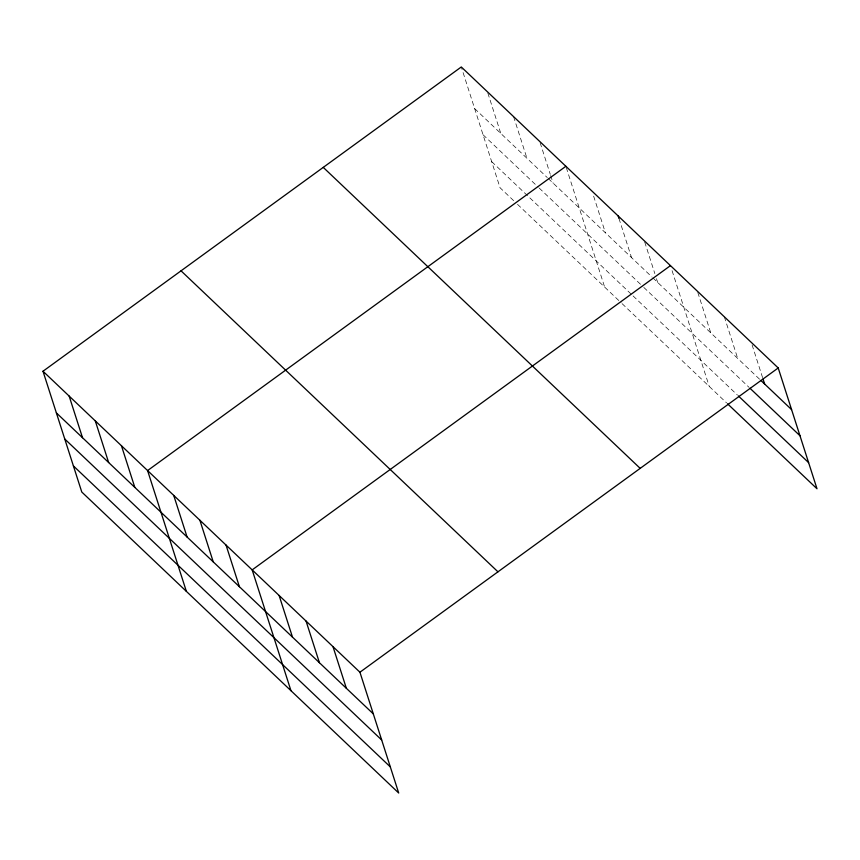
<?xml version="1.0" encoding="UTF-8"?>
<svg xmlns="http://www.w3.org/2000/svg" width="860" height="860" viewBox="0 0 860 860"><rect width="100%" height="100%" fill="white"/><g stroke="black" fill="none" stroke-linecap="round" stroke-linejoin="round"><path stroke-width="0.64" stroke-dasharray="4.3 3.22" d="M474.666 108.618L547.293 177.601M548.261 178.514L651.88 276.931M652.847 277.844L759.842 379.464M483.051 134.74L538.242 187.168M539.209 188.082L642.828 286.488M643.796 287.412L748.985 387.301M491.683 161.648L632.1 295.002M633.067 295.926L737.418 395.03M513.635 200.649L500.068 187.77L461.691 68.23M517.505 204.325L621.124 302.731M622.092 303.655L726.56 402.867M752.091 344.903L762.626 377.712M724.335 316.792L737.708 358.448M697.804 292.475L710.768 332.863M672.079 270.674L709.242 386.419M644.721 242.058L654.847 273.609M656.47 278.661L657.685 282.445M618.974 218.483L631.541 257.613M593.647 196.177L605.397 232.78M566.278 167.56L604.655 287.1M540.134 142.728L550.26 174.279M550.669 175.548L553.098 183.115M513.581 116.637L526.954 158.283M487.846 93.063L500.81 133.451"/><path stroke-width="1.29" d="M43 371.24L359.931 672.23L398.707 793.028L81.786 492.038L43 371.24L461.293 66.972L778.214 367.962L817 488.76L727.528 403.781M565.88 166.302L147.587 470.57L186.373 591.368M670.456 265.622L252.173 569.89L290.959 690.688M359.931 672.23L778.214 367.962M760.799 380.378L791.587 409.607M749.942 388.215L799.972 435.73M738.385 395.944L808.615 462.637M323.252 167.377L640.184 468.367M181.041 270.835L497.962 571.825M56.373 412.886L373.294 713.875M64.758 439.008L381.69 739.998M73.401 465.916L390.322 766.905M763.024 378.981L764.647 384.033M618.168 215.957L618.974 218.483M332.992 646.645L346.365 688.301M306.052 621.06L319.425 662.716M279.113 595.475L292.486 637.131M226.029 545.057L239.402 586.713M199.875 520.225L213.248 561.881M173.731 495.403L187.104 537.048M121.443 445.738L134.816 487.383M95.288 420.906L108.661 462.551M69.144 396.073L82.517 437.719"/></g></svg>
